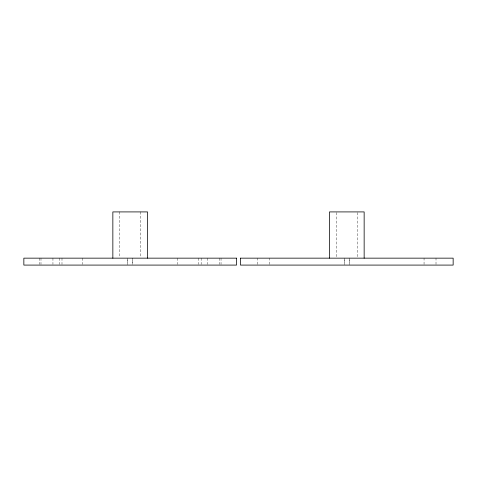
<?xml version="1.0" encoding="UTF-8"?>
<svg xmlns="http://www.w3.org/2000/svg" width="477" height="477" viewBox="0 0 477 477"><rect width="100%" height="100%" fill="white"/><g stroke="black" fill="none" stroke-linecap="round" stroke-linejoin="round"><path stroke-width="0.36" stroke-dasharray="2.38 1.79" d="M257.604 264.389L257.604 258.152M269.565 264.389L269.565 258.152M336.428 256.68L336.428 211.913M357.19 256.68L357.19 211.913M424.053 264.389L424.053 258.152M436.008 264.389L436.008 258.152M221.042 258.152L221.042 264.389M219.396 258.152L219.396 264.389M207.435 258.152L207.435 264.389M201.163 258.152L201.163 264.389M198.39 258.152L198.39 264.389M177.581 258.152L177.581 264.389M140.572 211.913L140.572 256.68M127.669 258.152L127.669 264.389L127.651 258.844M119.81 211.913L119.81 256.68M82.801 258.152L82.801 264.389M61.992 258.152L61.992 264.389M59.22 258.152L59.22 264.389M52.947 258.152L52.947 264.389M40.992 258.152L40.992 264.389M39.341 258.152L39.341 264.389M344.263 258.152L344.263 264.389L344.287 258.152M349.331 258.152L349.331 264.389L349.349 258.152M132.737 264.389L132.737 258.152L132.713 264.389"/><path stroke-width="0.72" d="M329.47 258.152L329.47 211.913L364.148 211.913L364.148 258.152M147.53 258.152L147.53 211.913L112.852 211.913L112.852 258.152M240.468 258.152L240.468 265.087L453.15 265.087L453.15 258.152L240.468 258.152M236.532 258.152L23.85 258.152L23.85 265.087L236.532 265.087L236.532 258.152"/></g></svg>
